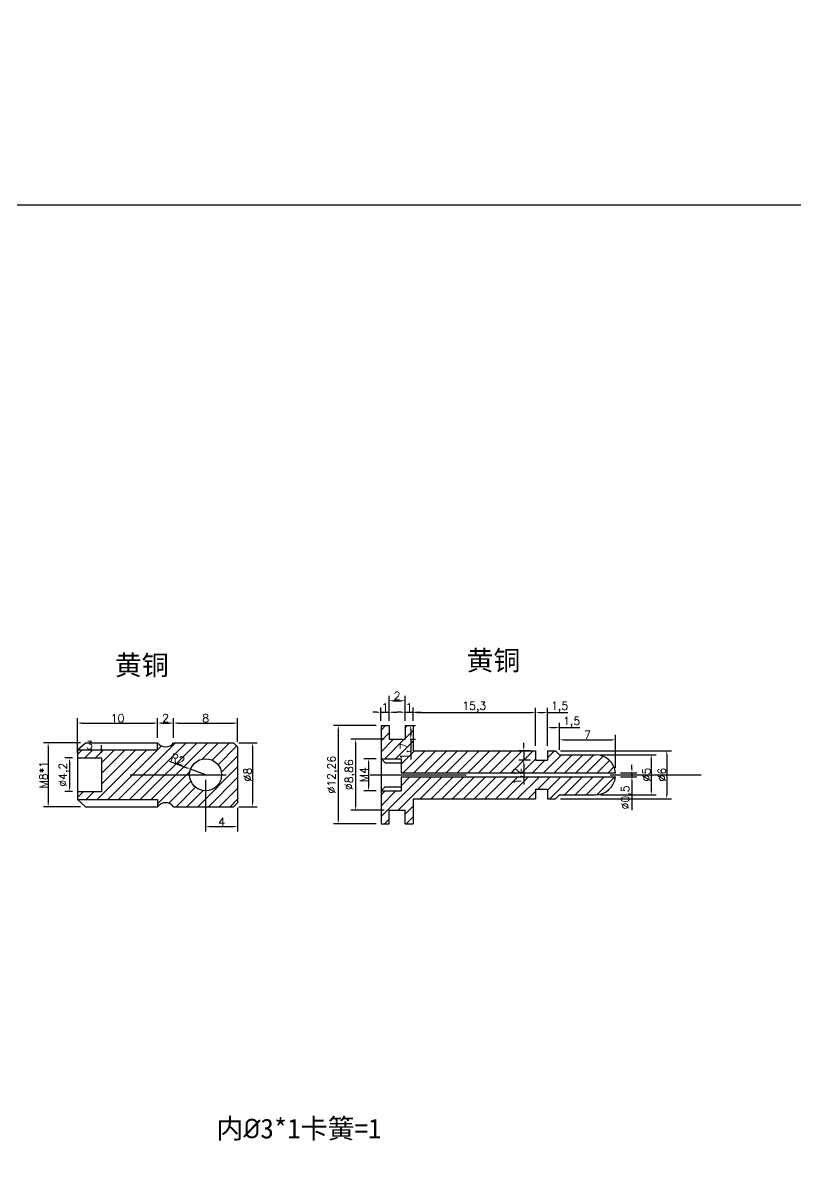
# Model space of a CAD drawing. Header units: millimetres. Extents: x 6817 to 10425, y -2870 to -164.
# Drawn here: x 9955.7 to 10052.2, y -1813.4 to -1671.2 of the extents above; entities that cross this region are included whole.
import ezdxf

# ---------------------------------------------------------------- set-up
doc = ezdxf.new("R2010")
doc.units = ezdxf.units.MM
doc.linetypes.add('ACAD_ISO03W100', pattern=[30, 12, -18])
doc.layers.add('图层2', color=108, linetype='Continuous')
doc.styles.get("Standard").update_dxf_attribs({"font": 'txt', "bigfont": 'gbcbig.shx'})
doc.dimstyles.new('ISO-25', dxfattribs={"dimtxt": 1, "dimasz": 0.5, "dimexe": 0.6, "dimexo": 0.625, "dimgap": 0.1, "dimtad": 1, "dimtxsty": 'Standard', "dimcen": 2.5, "dimadec": 0, "dimazin": 0, "dimtfac": 1, "dimtmove": 0, "dimatfit": 3, "dimfxl": 1, "dimarcsym": 0})

# ---------------------------------------------------------------- blocks, each defined once
blk = doc.blocks.new('*D453')
at = {"layer": 'Defpoints', "color": 0, "linetype": 'ByBlock', "transparency": 16777216}
for p in [(9962.51, -1763.04), (9961.5, -1767.24), (9962.51, -1767.24)]:
    blk.add_point(p, dxfattribs=at)
at = {"layer": '图层2', "color": 0, "linetype": 'ByBlock', "lineweight": -2, "transparency": 16777216}
for p, q in [((9961.89, -1763.04), (9960.9, -1763.04)), ((9961.5, -1763.54), (9961.5, -1766.74)), ((9961.89, -1767.24), (9960.9, -1767.24))]:
    blk.add_line(p, q, dxfattribs=at)
at = {"layer": '图层2', "color": 0, "linetype": 'ByBlock', "transparency": 16777216}
for points in [[(9961.42, -1763.54), (9961.58, -1763.54), (9961.5, -1763.04)], [(9961.42, -1766.74), (9961.58, -1766.74), (9961.5, -1767.24)]]:
    blk.add_solid(points, dxfattribs=at)
at = {"layer": '图层2', "color": 0, "linetype": 'ByBlock', "transparency": 16777216, "insert": (9960.82, -1765.14), "char_height": 1, "attachment_point": 5, "rotation": 90}
blk.add_mtext('%%C4,2', dxfattribs=at)
blk = doc.blocks.new('*D454')
at = {"layer": 'Defpoints', "color": 0, "linetype": 'ByBlock', "transparency": 16777216}
for p in [(9963.51, -1761.14), (9958.84, -1769.14), (9963.51, -1769.14)]:
    blk.add_point(p, dxfattribs=at)
at = {"layer": '图层2', "color": 0, "linetype": 'ByBlock', "lineweight": -2, "transparency": 16777216}
for p, q in [((9962.89, -1761.14), (9958.24, -1761.14)), ((9958.84, -1761.64), (9958.84, -1768.64)), ((9962.89, -1769.14), (9958.24, -1769.14))]:
    blk.add_line(p, q, dxfattribs=at)
at = {"layer": '图层2', "color": 0, "linetype": 'ByBlock', "transparency": 16777216}
for points in [[(9958.75, -1761.64), (9958.92, -1761.64), (9958.84, -1761.14)], [(9958.75, -1768.64), (9958.92, -1768.64), (9958.84, -1769.14)]]:
    blk.add_solid(points, dxfattribs=at)
at = {"layer": '图层2', "color": 0, "linetype": 'ByBlock', "transparency": 16777216, "insert": (9958.24, -1765.14), "char_height": 1, "attachment_point": 5, "rotation": 90}
blk.add_mtext('M8*1', dxfattribs=at)
blk = doc.blocks.new('*D455')
at = {"layer": 'Defpoints', "color": 0, "linetype": 'ByBlock', "transparency": 16777216}
for p in [(9972.51, -1758.69), (9962.51, -1762.04), (9972.51, -1761.14)]:
    blk.add_point(p, dxfattribs=at)
at = {"layer": '图层2', "color": 0, "linetype": 'ByBlock', "lineweight": -2, "transparency": 16777216}
for p, q in [((9962.51, -1761.42), (9962.51, -1758.09)), ((9963.01, -1758.69), (9972.01, -1758.69)), ((9972.51, -1760.52), (9972.51, -1758.09))]:
    blk.add_line(p, q, dxfattribs=at)
at = {"layer": '图层2', "color": 0, "linetype": 'ByBlock', "transparency": 16777216}
for points in [[(9963.01, -1758.6), (9963.01, -1758.77), (9962.51, -1758.69)], [(9972.01, -1758.6), (9972.01, -1758.77), (9972.51, -1758.69)]]:
    blk.add_solid(points, dxfattribs=at)
at = {"layer": '图层2', "color": 0, "linetype": 'ByBlock', "transparency": 16777216, "insert": (9967.51, -1758.09), "char_height": 1, "attachment_point": 5}
blk.add_mtext('10', dxfattribs=at)
blk = doc.blocks.new('*D456')
at = {"layer": 'Defpoints', "color": 0, "linetype": 'ByBlock', "transparency": 16777216}
for p in [(9974.51, -1758.69), (9972.51, -1761.14), (9974.51, -1761.14)]:
    blk.add_point(p, dxfattribs=at)
at = {"layer": '图层2', "color": 0, "linetype": 'ByBlock', "lineweight": -2, "transparency": 16777216}
for p, q in [((9972.51, -1760.52), (9972.51, -1758.09)), ((9973.01, -1758.69), (9974.01, -1758.69)), ((9974.51, -1760.52), (9974.51, -1758.09))]:
    blk.add_line(p, q, dxfattribs=at)
at = {"layer": '图层2', "color": 0, "linetype": 'ByBlock', "transparency": 16777216}
for points in [[(9973.01, -1758.6), (9973.01, -1758.77), (9972.51, -1758.69)], [(9974.01, -1758.6), (9974.01, -1758.77), (9974.51, -1758.69)]]:
    blk.add_solid(points, dxfattribs=at)
at = {"layer": '图层2', "color": 0, "linetype": 'ByBlock', "transparency": 16777216, "insert": (9973.51, -1758.09), "char_height": 1, "attachment_point": 5}
blk.add_mtext('2', dxfattribs=at)
blk = doc.blocks.new('*D457')
at = {"layer": 'Defpoints', "color": 0, "linetype": 'ByBlock', "transparency": 16777216}
for p in [(9982.51, -1758.69), (9974.51, -1761.14), (9982.51, -1761.64)]:
    blk.add_point(p, dxfattribs=at)
at = {"layer": '图层2', "color": 0, "linetype": 'ByBlock', "lineweight": -2, "transparency": 16777216}
for p, q in [((9974.51, -1760.52), (9974.51, -1758.09)), ((9975.01, -1758.69), (9982.01, -1758.69)), ((9982.51, -1761.02), (9982.51, -1758.09))]:
    blk.add_line(p, q, dxfattribs=at)
at = {"layer": '图层2', "color": 0, "linetype": 'ByBlock', "transparency": 16777216}
for points in [[(9975.01, -1758.6), (9975.01, -1758.77), (9974.51, -1758.69)], [(9982.01, -1758.6), (9982.01, -1758.77), (9982.51, -1758.69)]]:
    blk.add_solid(points, dxfattribs=at)
at = {"layer": '图层2', "color": 0, "linetype": 'ByBlock', "transparency": 16777216, "insert": (9978.51, -1758.09), "char_height": 1, "attachment_point": 5}
blk.add_mtext('8', dxfattribs=at)
blk = doc.blocks.new('*D458')
at = {"layer": 'Defpoints', "color": 0, "linetype": 'ByBlock', "transparency": 16777216}
for p in [(9982.01, -1761.14), (9982.01, -1769.14), (9984.36, -1769.14)]:
    blk.add_point(p, dxfattribs=at)
at = {"layer": '图层2', "color": 0, "linetype": 'ByBlock', "lineweight": -2, "transparency": 16777216}
for p, q in [((9982.64, -1761.14), (9984.96, -1761.14)), ((9984.36, -1761.64), (9984.36, -1768.64)), ((9982.64, -1769.14), (9984.96, -1769.14))]:
    blk.add_line(p, q, dxfattribs=at)
at = {"layer": '图层2', "color": 0, "linetype": 'ByBlock', "transparency": 16777216}
for points in [[(9984.28, -1761.64), (9984.44, -1761.64), (9984.36, -1761.14)], [(9984.28, -1768.64), (9984.44, -1768.64), (9984.36, -1769.14)]]:
    blk.add_solid(points, dxfattribs=at)
at = {"layer": '图层2', "color": 0, "linetype": 'ByBlock', "transparency": 16777216, "insert": (9983.76, -1765.14), "char_height": 1, "attachment_point": 5, "rotation": 90}
blk.add_mtext('%%C8', dxfattribs=at)
blk = doc.blocks.new('*D459')
at = {"layer": 'Defpoints', "color": 0, "linetype": 'ByBlock', "transparency": 16777216}
for p in [(9965.51, -1762.04), (9962.51, -1763.04), (9965.51, -1763.04)]:
    blk.add_point(p, dxfattribs=at)
at = {"layer": '图层2', "color": 0, "linetype": 'ByBlock', "lineweight": -2, "transparency": 16777216}
for p, q in [((9962.51, -1762.42), (9962.51, -1761.44)), ((9963.01, -1762.04), (9965.01, -1762.04)), ((9965.51, -1762.42), (9965.51, -1761.44))]:
    blk.add_line(p, q, dxfattribs=at)
at = {"layer": '图层2', "color": 0, "linetype": 'ByBlock', "transparency": 16777216}
for points in [[(9963.01, -1761.96), (9963.01, -1762.13), (9962.51, -1762.04)], [(9965.01, -1761.96), (9965.01, -1762.13), (9965.51, -1762.04)]]:
    blk.add_solid(points, dxfattribs=at)
at = {"layer": '图层2', "color": 0, "linetype": 'ByBlock', "transparency": 16777216, "insert": (9964.01, -1761.44), "char_height": 1, "attachment_point": 5}
blk.add_mtext('3', dxfattribs=at)
blk = doc.blocks.new('*D460')
at = {"layer": 'Defpoints', "color": 0, "linetype": 'ByBlock', "transparency": 16777216}
for p in [(9976.63, -1764.45), (9978.51, -1765.14)]:
    blk.add_point(p, dxfattribs=at)
at = {"layer": '图层2', "color": 0, "linetype": 'ByBlock', "lineweight": -2, "transparency": 16777216}
for p, q in [((9973.95, -1763.45), (9976.17, -1764.27)), ((9978.51, -1765.14), (9976.63, -1764.45))]:
    blk.add_line(p, q, dxfattribs=at)
at = {"layer": '图层2', "color": 0, "linetype": 'ByBlock', "transparency": 16777216}
blk.add_solid([(9976.19, -1764.2), (9976.14, -1764.35), (9976.63, -1764.45)], dxfattribs=at)
at = {"layer": '图层2', "color": 0, "linetype": 'ByBlock', "transparency": 16777216, "insert": (9975.03, -1763.21), "char_height": 1, "attachment_point": 5, "rotation": 339.6582}
blk.add_mtext('R2', dxfattribs=at)
blk = doc.blocks.new('*D461')
at = {"layer": 'Defpoints', "color": 0, "linetype": 'ByBlock', "transparency": 16777216}
for p in [(9978.51, -1765.14), (9982.51, -1768.64), (9982.51, -1771.62)]:
    blk.add_point(p, dxfattribs=at)
at = {"layer": '图层2', "color": 0, "linetype": 'ByBlock', "lineweight": -2, "transparency": 16777216}
for p, q in [((9978.51, -1765.77), (9978.51, -1772.22)), ((9982.51, -1769.27), (9982.51, -1772.22)), ((9979.01, -1771.62), (9982.01, -1771.62))]:
    blk.add_line(p, q, dxfattribs=at)
at = {"layer": '图层2', "color": 0, "linetype": 'ByBlock', "transparency": 16777216}
for points in [[(9979.01, -1771.54), (9979.01, -1771.7), (9978.51, -1771.62)], [(9982.01, -1771.54), (9982.01, -1771.7), (9982.51, -1771.62)]]:
    blk.add_solid(points, dxfattribs=at)
at = {"layer": '图层2', "color": 0, "linetype": 'ByBlock', "transparency": 16777216, "insert": (9980.51, -1771.02), "char_height": 1, "attachment_point": 5}
blk.add_mtext('4', dxfattribs=at)
blk = doc.blocks.new('*D462')
at = {"layer": 'Defpoints', "color": 0, "linetype": 'ByBlock', "transparency": 16777216}
for p in [(10000.42, -1763.14), (9998.87, -1767.14), (10000.42, -1767.14)]:
    blk.add_point(p, dxfattribs=at)
at = {"layer": '图层2', "color": 0, "linetype": 'ByBlock', "lineweight": -2, "transparency": 16777216}
for p, q in [((9999.8, -1763.14), (9998.27, -1763.14)), ((9998.87, -1763.64), (9998.87, -1766.64)), ((9999.8, -1767.14), (9998.27, -1767.14))]:
    blk.add_line(p, q, dxfattribs=at)
at = {"layer": '图层2', "color": 0, "linetype": 'ByBlock', "transparency": 16777216}
for points in [[(9998.78, -1763.64), (9998.95, -1763.64), (9998.87, -1763.14)], [(9998.78, -1766.64), (9998.95, -1766.64), (9998.87, -1767.14)]]:
    blk.add_solid(points, dxfattribs=at)
at = {"layer": '图层2', "color": 0, "linetype": 'ByBlock', "transparency": 16777216, "insert": (9998.27, -1765.14), "char_height": 1, "attachment_point": 5, "rotation": 90}
blk.add_mtext('M4', dxfattribs=at)
blk = doc.blocks.new('*D463')
at = {"layer": 'Defpoints', "color": 0, "linetype": 'ByBlock', "transparency": 16777216}
for p in [(10000.42, -1759.01), (9995.08, -1771.27), (10000.42, -1771.27)]:
    blk.add_point(p, dxfattribs=at)
at = {"layer": '图层2', "color": 0, "linetype": 'ByBlock', "lineweight": -2, "transparency": 16777216}
for p, q in [((9999.8, -1759.01), (9994.48, -1759.01)), ((9995.08, -1759.51), (9995.08, -1770.77)), ((9999.8, -1771.27), (9994.48, -1771.27))]:
    blk.add_line(p, q, dxfattribs=at)
at = {"layer": '图层2', "color": 0, "linetype": 'ByBlock', "transparency": 16777216}
for points in [[(9994.99, -1759.51), (9995.16, -1759.51), (9995.08, -1759.01)], [(9994.99, -1770.77), (9995.16, -1770.77), (9995.08, -1771.27)]]:
    blk.add_solid(points, dxfattribs=at)
at = {"layer": '图层2', "color": 0, "linetype": 'ByBlock', "transparency": 16777216, "insert": (9994.39, -1765.14), "char_height": 1, "attachment_point": 5, "rotation": 90}
blk.add_mtext('%%C12,26', dxfattribs=at)
blk = doc.blocks.new('*D464')
at = {"layer": 'Defpoints', "color": 0, "linetype": 'ByBlock', "transparency": 16777216}
for p in [(10001.42, -1760.71), (9997.25, -1769.57), (10001.42, -1769.57)]:
    blk.add_point(p, dxfattribs=at)
at = {"layer": '图层2', "color": 0, "linetype": 'ByBlock', "lineweight": -2, "transparency": 16777216}
for p, q in [((10000.8, -1760.71), (9996.65, -1760.71)), ((9997.25, -1761.21), (9997.25, -1769.07)), ((10000.8, -1769.57), (9996.65, -1769.57))]:
    blk.add_line(p, q, dxfattribs=at)
at = {"layer": '图层2', "color": 0, "linetype": 'ByBlock', "transparency": 16777216}
for points in [[(9997.17, -1761.21), (9997.33, -1761.21), (9997.25, -1760.71)], [(9997.17, -1769.07), (9997.33, -1769.07), (9997.25, -1769.57)]]:
    blk.add_solid(points, dxfattribs=at)
at = {"layer": '图层2', "color": 0, "linetype": 'ByBlock', "transparency": 16777216, "insert": (9996.57, -1765.14), "char_height": 1, "attachment_point": 5, "rotation": 90}
blk.add_mtext('%%C8,86', dxfattribs=at)
blk = doc.blocks.new('*D465')
at = {"layer": 'Defpoints', "color": 0, "linetype": 'ByBlock', "transparency": 16777216}
for p in [(10027.22, -1762.64), (10027.22, -1767.64), (10034.18, -1767.64)]:
    blk.add_point(p, dxfattribs=at)
at = {"layer": '图层2', "color": 0, "linetype": 'ByBlock', "lineweight": -2, "transparency": 16777216}
for p, q in [((10027.85, -1762.64), (10034.78, -1762.64)), ((10034.18, -1763.14), (10034.18, -1767.14)), ((10027.85, -1767.64), (10034.78, -1767.64))]:
    blk.add_line(p, q, dxfattribs=at)
at = {"layer": '图层2', "color": 0, "linetype": 'ByBlock', "transparency": 16777216}
for points in [[(10034.1, -1763.14), (10034.27, -1763.14), (10034.18, -1762.64)], [(10034.1, -1767.14), (10034.27, -1767.14), (10034.18, -1767.64)]]:
    blk.add_solid(points, dxfattribs=at)
at = {"layer": '图层2', "color": 0, "linetype": 'ByBlock', "transparency": 16777216, "insert": (10033.58, -1765.14), "char_height": 1, "attachment_point": 5, "rotation": 90}
blk.add_mtext('%%C5', dxfattribs=at)
blk = doc.blocks.new('*D466')
at = {"layer": 'Defpoints', "color": 0, "linetype": 'ByBlock', "transparency": 16777216}
for p in [(10022.22, -1762.14), (10022.22, -1768.14), (10036.12, -1768.14)]:
    blk.add_point(p, dxfattribs=at)
at = {"layer": '图层2', "color": 0, "linetype": 'ByBlock', "lineweight": -2, "transparency": 16777216}
for p, q in [((10022.85, -1762.14), (10036.72, -1762.14)), ((10036.12, -1762.64), (10036.12, -1767.64)), ((10022.85, -1768.14), (10036.72, -1768.14))]:
    blk.add_line(p, q, dxfattribs=at)
at = {"layer": '图层2', "color": 0, "linetype": 'ByBlock', "transparency": 16777216}
for points in [[(10036.04, -1762.64), (10036.2, -1762.64), (10036.12, -1762.14)], [(10036.04, -1767.64), (10036.2, -1767.64), (10036.12, -1768.14)]]:
    blk.add_solid(points, dxfattribs=at)
at = {"layer": '图层2', "color": 0, "linetype": 'ByBlock', "transparency": 16777216, "insert": (10035.52, -1765.14), "char_height": 1, "attachment_point": 5, "rotation": 90}
blk.add_mtext('%%C6', dxfattribs=at)
blk = doc.blocks.new('*D467')
at = {"layer": 'Defpoints', "color": 0, "linetype": 'ByBlock', "transparency": 16777216}
for p in [(10001.42, -1757.33), (10000.42, -1759.01), (10001.42, -1759.01)]:
    blk.add_point(p, dxfattribs=at)
at = {"layer": '图层2', "color": 0, "linetype": 'ByBlock', "lineweight": -2, "transparency": 16777216}
for p, q in [((9999.92, -1757.33), (9999.42, -1757.33)), ((10000.42, -1758.39), (10000.42, -1756.73)), ((10000.42, -1757.33), (10001.42, -1757.33)), ((10001.42, -1758.39), (10001.42, -1756.73)), ((10001.92, -1757.33), (10002.42, -1757.33))]:
    blk.add_line(p, q, dxfattribs=at)
at = {"layer": '图层2', "color": 0, "linetype": 'ByBlock', "transparency": 16777216}
for points in [[(9999.92, -1757.25), (9999.92, -1757.42), (10000.42, -1757.33)], [(10001.92, -1757.25), (10001.92, -1757.42), (10001.42, -1757.33)]]:
    blk.add_solid(points, dxfattribs=at)
at = {"layer": '图层2', "color": 0, "linetype": 'ByBlock', "transparency": 16777216, "insert": (10000.92, -1756.73), "char_height": 1, "attachment_point": 5}
blk.add_mtext('1', dxfattribs=at)
blk = doc.blocks.new('*D468')
at = {"layer": 'Defpoints', "color": 0, "linetype": 'ByBlock', "transparency": 16777216}
for p in [(10003.42, -1755.9), (10001.42, -1759.01), (10003.42, -1759.01)]:
    blk.add_point(p, dxfattribs=at)
at = {"layer": '图层2', "color": 0, "linetype": 'ByBlock', "lineweight": -2, "transparency": 16777216}
for p, q in [((10001.42, -1758.39), (10001.42, -1755.3)), ((10001.92, -1755.9), (10002.92, -1755.9)), ((10003.42, -1758.39), (10003.42, -1755.3))]:
    blk.add_line(p, q, dxfattribs=at)
at = {"layer": '图层2', "color": 0, "linetype": 'ByBlock', "transparency": 16777216}
for points in [[(10001.92, -1755.82), (10001.92, -1755.98), (10001.42, -1755.9)], [(10002.92, -1755.82), (10002.92, -1755.98), (10003.42, -1755.9)]]:
    blk.add_solid(points, dxfattribs=at)
at = {"layer": '图层2', "color": 0, "linetype": 'ByBlock', "transparency": 16777216, "insert": (10002.42, -1755.3), "char_height": 1, "attachment_point": 5}
blk.add_mtext('2', dxfattribs=at)
blk = doc.blocks.new('*D469')
at = {"layer": 'Defpoints', "color": 0, "linetype": 'ByBlock', "transparency": 16777216}
for p in [(10004.42, -1757.33), (10003.42, -1759.01), (10004.42, -1759.01)]:
    blk.add_point(p, dxfattribs=at)
at = {"layer": '图层2', "color": 0, "linetype": 'ByBlock', "lineweight": -2, "transparency": 16777216}
for p, q in [((10002.92, -1757.33), (10002.42, -1757.33)), ((10003.42, -1758.39), (10003.42, -1756.73)), ((10003.42, -1757.33), (10004.42, -1757.33)), ((10004.42, -1758.39), (10004.42, -1756.73)), ((10004.92, -1757.33), (10005.42, -1757.33))]:
    blk.add_line(p, q, dxfattribs=at)
at = {"layer": '图层2', "color": 0, "linetype": 'ByBlock', "transparency": 16777216}
for points in [[(10002.92, -1757.25), (10002.92, -1757.42), (10003.42, -1757.33)], [(10004.92, -1757.25), (10004.92, -1757.42), (10004.42, -1757.33)]]:
    blk.add_solid(points, dxfattribs=at)
at = {"layer": '图层2', "color": 0, "linetype": 'ByBlock', "transparency": 16777216, "insert": (10003.92, -1756.73), "char_height": 1, "attachment_point": 5}
blk.add_mtext('1', dxfattribs=at)
blk = doc.blocks.new('*D470')
at = {"layer": 'Defpoints', "color": 0, "linetype": 'ByBlock', "transparency": 16777216}
for p in [(10003.42, -1759.01), (10003.42, -1760.71), (10004.14, -1760.71)]:
    blk.add_point(p, dxfattribs=at)
at = {"layer": '图层2', "color": 0, "linetype": 'ByBlock', "lineweight": -2, "transparency": 16777216}
for p, q in [((10004.05, -1759.01), (10004.74, -1759.01)), ((10004.05, -1760.71), (10004.74, -1760.71)), ((10004.14, -1759.51), (10004.14, -1760.21)), ((10004.14, -1760.71), (10004.14, -1763.25))]:
    blk.add_line(p, q, dxfattribs=at)
at = {"layer": '图层2', "color": 0, "linetype": 'ByBlock', "transparency": 16777216}
for points in [[(10004.05, -1759.51), (10004.22, -1759.51), (10004.14, -1759.01)], [(10004.05, -1760.21), (10004.22, -1760.21), (10004.14, -1760.71)]]:
    blk.add_solid(points, dxfattribs=at)
at = {"layer": '图层2', "color": 0, "linetype": 'ByBlock', "transparency": 16777216, "insert": (10003.45, -1762.23), "char_height": 1, "attachment_point": 5, "rotation": 90}
blk.add_mtext('1,7', dxfattribs=at)
blk = doc.blocks.new('*D471')
at = {"layer": 'Defpoints', "color": 0, "linetype": 'ByBlock', "transparency": 16777216}
for p in [(10019.72, -1757.37), (10004.42, -1759.01), (10019.72, -1762.14)]:
    blk.add_point(p, dxfattribs=at)
at = {"layer": '图层2', "color": 0, "linetype": 'ByBlock', "lineweight": -2, "transparency": 16777216}
for p, q in [((10004.42, -1758.39), (10004.42, -1756.77)), ((10004.92, -1757.37), (10019.22, -1757.37)), ((10019.72, -1761.52), (10019.72, -1756.77))]:
    blk.add_line(p, q, dxfattribs=at)
at = {"layer": '图层2', "color": 0, "linetype": 'ByBlock', "transparency": 16777216}
for points in [[(10004.92, -1757.28), (10004.92, -1757.45), (10004.42, -1757.37)], [(10019.22, -1757.28), (10019.22, -1757.45), (10019.72, -1757.37)]]:
    blk.add_solid(points, dxfattribs=at)
at = {"layer": '图层2', "color": 0, "linetype": 'ByBlock', "transparency": 16777216, "insert": (10012.07, -1756.68), "char_height": 1, "attachment_point": 5}
blk.add_mtext('15,3', dxfattribs=at)
blk = doc.blocks.new('*D472')
at = {"layer": 'Defpoints', "color": 0, "linetype": 'ByBlock', "transparency": 16777216}
for p in [(10021.22, -1757.37), (10019.72, -1762.14), (10021.22, -1762.14)]:
    blk.add_point(p, dxfattribs=at)
at = {"layer": '图层2', "color": 0, "linetype": 'ByBlock', "lineweight": -2, "transparency": 16777216}
for p, q in [((10019.72, -1761.52), (10019.72, -1756.77)), ((10020.22, -1757.37), (10020.72, -1757.37)), ((10021.22, -1761.52), (10021.22, -1756.77)), ((10021.22, -1757.37), (10023.76, -1757.37))]:
    blk.add_line(p, q, dxfattribs=at)
at = {"layer": '图层2', "color": 0, "linetype": 'ByBlock', "transparency": 16777216}
for points in [[(10020.22, -1757.28), (10020.22, -1757.45), (10019.72, -1757.37)], [(10020.72, -1757.28), (10020.72, -1757.45), (10021.22, -1757.37)]]:
    blk.add_solid(points, dxfattribs=at)
at = {"layer": '图层2', "color": 0, "linetype": 'ByBlock', "transparency": 16777216, "insert": (10022.74, -1756.68), "char_height": 1, "attachment_point": 5}
blk.add_mtext('1,5', dxfattribs=at)
blk = doc.blocks.new('*D473')
at = {"layer": 'Defpoints', "color": 0, "linetype": 'ByBlock', "transparency": 16777216}
for p in [(10022.72, -1759.26), (10021.22, -1762.14), (10022.72, -1762.64)]:
    blk.add_point(p, dxfattribs=at)
at = {"layer": '图层2', "color": 0, "linetype": 'ByBlock', "lineweight": -2, "transparency": 16777216}
for p, q in [((10021.22, -1761.52), (10021.22, -1758.66)), ((10021.72, -1759.26), (10022.22, -1759.26)), ((10022.72, -1762.02), (10022.72, -1758.66)), ((10022.72, -1759.26), (10025.26, -1759.26))]:
    blk.add_line(p, q, dxfattribs=at)
at = {"layer": '图层2', "color": 0, "linetype": 'ByBlock', "transparency": 16777216}
for points in [[(10021.72, -1759.18), (10021.72, -1759.34), (10021.22, -1759.26)], [(10022.22, -1759.18), (10022.22, -1759.34), (10022.72, -1759.26)]]:
    blk.add_solid(points, dxfattribs=at)
at = {"layer": '图层2', "color": 0, "linetype": 'ByBlock', "transparency": 16777216, "insert": (10024.24, -1758.58), "char_height": 1, "attachment_point": 5}
blk.add_mtext('1,5', dxfattribs=at)
blk = doc.blocks.new('*D286')
at = {"layer": 'Defpoints', "color": 0, "linetype": 'ByBlock', "transparency": 16777216}
for p in [(10029.72, -1760.78), (10022.72, -1762.64), (10029.72, -1764.89)]:
    blk.add_point(p, dxfattribs=at)
at = {"layer": '图层2', "color": 0, "linetype": 'ByBlock', "lineweight": -2, "transparency": 16777216}
for p, q in [((10022.72, -1762.02), (10022.72, -1760.18)), ((10023.22, -1760.78), (10029.22, -1760.78)), ((10029.72, -1764.27), (10029.72, -1760.18))]:
    blk.add_line(p, q, dxfattribs=at)
at = {"layer": '图层2', "color": 0, "linetype": 'ByBlock', "transparency": 16777216}
for points in [[(10023.22, -1760.7), (10023.22, -1760.87), (10022.72, -1760.78)], [(10029.22, -1760.7), (10029.22, -1760.87), (10029.72, -1760.78)]]:
    blk.add_solid(points, dxfattribs=at)
at = {"layer": '图层2', "color": 0, "linetype": 'ByBlock', "transparency": 16777216, "insert": (10026.22, -1760.18), "char_height": 1, "attachment_point": 5}
blk.add_mtext('7', dxfattribs=at)
blk = doc.blocks.new('*D287')
at = {"layer": 'Defpoints', "color": 0, "linetype": 'ByBlock', "transparency": 16777216}
for p in [(10029.72, -1764.89), (10029.72, -1765.39), (10031.77, -1765.39)]:
    blk.add_point(p, dxfattribs=at)
at = {"layer": '图层2', "color": 0, "linetype": 'ByBlock', "lineweight": -2, "transparency": 16777216}
for p, q in [((10030.34, -1764.89), (10032.37, -1764.89)), ((10031.77, -1764.39), (10031.77, -1763.89)), ((10031.77, -1764.89), (10031.77, -1765.39)), ((10030.34, -1765.39), (10032.37, -1765.39)), ((10031.77, -1765.89), (10031.77, -1769.59))]:
    blk.add_line(p, q, dxfattribs=at)
at = {"layer": '图层2', "color": 0, "linetype": 'ByBlock', "transparency": 16777216}
for points in [[(10031.69, -1764.39), (10031.85, -1764.39), (10031.77, -1764.89)], [(10031.69, -1765.89), (10031.85, -1765.89), (10031.77, -1765.39)]]:
    blk.add_solid(points, dxfattribs=at)
at = {"layer": '图层2', "color": 0, "linetype": 'ByBlock', "transparency": 16777216, "insert": (10031.09, -1767.99), "char_height": 1, "attachment_point": 5, "rotation": 90}
blk.add_mtext('%%C0,5', dxfattribs=at)
blk = doc.blocks.new('*D474')
at = {"layer": 'Defpoints', "color": 0, "linetype": 'ByBlock', "transparency": 16777216}
for p in [(10019.72, -1762.14), (10018.26, -1763.34), (10019.72, -1763.34)]:
    blk.add_point(p, dxfattribs=at)
at = {"layer": '图层2', "color": 0, "linetype": 'ByBlock', "lineweight": -2, "transparency": 16777216}
for p, q in [((10019.1, -1762.14), (10017.66, -1762.14)), ((10018.26, -1761.64), (10018.26, -1761.14)), ((10018.26, -1762.14), (10018.26, -1763.34)), ((10019.1, -1763.34), (10017.66, -1763.34)), ((10018.26, -1763.84), (10018.26, -1766.38))]:
    blk.add_line(p, q, dxfattribs=at)
at = {"layer": '图层2', "color": 0, "linetype": 'ByBlock', "transparency": 16777216}
for points in [[(10018.18, -1761.64), (10018.34, -1761.64), (10018.26, -1762.14)], [(10018.18, -1763.84), (10018.34, -1763.84), (10018.26, -1763.34)]]:
    blk.add_solid(points, dxfattribs=at)
at = {"layer": '图层2', "color": 0, "linetype": 'ByBlock', "transparency": 16777216, "insert": (10017.58, -1765.36), "char_height": 1, "attachment_point": 5, "rotation": 90}
blk.add_mtext('1,2', dxfattribs=at)
blk = doc.blocks.new('*D2126')
at = {"layer": 'Defpoints', "color": 0, "linetype": 'ByBlock'}
for p in [(10223.66, -339.2), (10223.66, -344.88), (10247.6, -344.88)]:
    blk.add_point(p, dxfattribs=at)
at = {"layer": 'Defpoints', "color": 0, "linetype": 'ByBlock', "transparency": 16777216}
for p in [(8490.81, -2490.52), (8490.81, -2500.59), (8495.81, -2500.59)]:
    blk.add_point(p, dxfattribs=at)
at = {"layer": '图层2', "color": 0, "linetype": 'ByBlock', "lineweight": -2}
for p, q in [((10224.28, -339.2), (10248.2, -339.2)), ((10247.6, -339.7), (10247.6, -344.38)), ((10224.28, -344.88), (10248.2, -344.88))]:
    blk.add_line(p, q, dxfattribs=at)
at = {"layer": '图层2', "color": 0, "linetype": 'ByBlock', "lineweight": -2, "transparency": 16777216}
for p, q in [((8490.81, -2499.97), (8490.81, -2489.92)), ((8495.81, -2499.97), (8495.81, -2489.92)), ((8495.31, -2490.52), (8491.31, -2490.52))]:
    blk.add_line(p, q, dxfattribs=at)
at = {"layer": '图层2', "color": 0, "linetype": 'ByBlock'}
for points in [[(10247.52, -339.7), (10247.69, -339.7), (10247.6, -339.2)], [(10247.52, -344.38), (10247.69, -344.38), (10247.6, -344.88)]]:
    blk.add_solid(points, dxfattribs=at)
at = {"layer": '图层2', "color": 0, "linetype": 'ByBlock', "transparency": 16777216}
for points in [[(8491.31, -2490.44), (8491.31, -2490.6), (8490.81, -2490.52)], [(8495.31, -2490.44), (8495.31, -2490.6), (8495.81, -2490.52)]]:
    blk.add_solid(points, dxfattribs=at)
at = {"layer": '图层2', "color": 0, "linetype": 'ByBlock', "insert": (10246.92, -342.04), "char_height": 1, "attachment_point": 5, "rotation": 90}
blk.add_mtext('5,67', dxfattribs=at)
at = {"layer": '图层2', "color": 0, "linetype": 'ByBlock', "transparency": 16777216, "insert": (8493.31, -2489.17), "char_height": 2.5, "attachment_point": 5}
blk.add_mtext('5', dxfattribs=at)
blk = doc.blocks.new('*D2131')
at = {"layer": 'Defpoints', "color": 0, "linetype": 'ByBlock'}
for p in [(10232.06, -998.37), (10223.18, -1004.37), (10232.05, -1004.37), (8546.57, -2519.73), (8541.76, -2524.11), (8546.57, -2524.11)]:
    blk.add_point(p, dxfattribs=at)
at = {"layer": '图层2', "color": 0, "linetype": 'ByBlock', "lineweight": -2}
for p, q in [((10231.43, -998.37), (10222.58, -998.37)), ((10223.18, -998.87), (10223.18, -1003.87)), ((10231.42, -1004.37), (10222.58, -1004.37)), ((8545.95, -2519.73), (8541.16, -2519.73)), ((8541.76, -2520.23), (8541.76, -2523.61)), ((8545.95, -2524.11), (8541.16, -2524.11))]:
    blk.add_line(p, q, dxfattribs=at)
at = {"layer": '图层2', "color": 0, "linetype": 'ByBlock'}
for points in [[(10223.1, -998.87), (10223.27, -998.87), (10223.18, -998.37)], [(10223.1, -1003.87), (10223.27, -1003.87), (10223.18, -1004.37)], [(8541.68, -2520.23), (8541.85, -2520.23), (8541.76, -2519.73)], [(8541.68, -2523.61), (8541.85, -2523.61), (8541.76, -2524.11)]]:
    blk.add_solid(points, dxfattribs=at)
at = {"layer": '图层2', "color": 0, "linetype": 'ByBlock', "char_height": 1, "attachment_point": 5, "rotation": 90}
for s, insert in [('6', (10222.58, -1001.37)), ('4,38', (8541.08, -2521.92))]:
    blk.add_mtext(s, dxfattribs=dict(at, insert=insert))
blk = doc.blocks.new('*D2135')
at = {"layer": 'Defpoints', "color": 0, "linetype": 'ByBlock'}
for p in [(10217.81, -308.87), (10215.31, -322.35), (10217.81, -322.35), (8520.7, -2501.9), (8521.32, -2502.94), (8521.92, -2501.88), (8534.07, -2513.08), (8534.07, -2513.08)]:
    blk.add_point(p, dxfattribs=at)
at = {"layer": '图层2', "color": 0, "linetype": 'ByBlock', "lineweight": -2}
for p, q in [((10215.31, -321.73), (10215.31, -308.27)), ((10217.81, -321.73), (10217.81, -308.27)), ((10215.81, -308.87), (10217.31, -308.87)), ((8521.6, -2500.9), (8522.67, -2499.8)), ((8521.46, -2501.45), (8520.82, -2500.86)), ((8520.84, -2502.55), (8519.96, -2501.85))]:
    blk.add_line(p, q, dxfattribs=at)
for start, end in [(138.9369, 139.8318), (135.6492, 137.293)]:
    blk.add_arc((8534.07, -2513.08), 17.43, start, end, dxfattribs=at)
at = {"layer": '图层2', "color": 0, "linetype": 'ByBlock'}
for points in [[(10215.81, -308.79), (10215.81, -308.96), (10215.31, -308.87)], [(10217.31, -308.79), (10217.31, -308.96), (10217.81, -308.87)], [(8520.81, -2501.89), (8520.68, -2501.79), (8520.43, -2502.23)], [(8520.86, -2501.58), (8520.99, -2501.69), (8521.26, -2501.26)]]:
    blk.add_solid(points, dxfattribs=at)
at = {"layer": '图层2', "color": 0, "linetype": 'ByBlock', "insert": (10216.56, -308.19), "char_height": 1, "attachment_point": 5}
blk.add_mtext('2,5', dxfattribs=at)
at = {"layer": '图层2', "color": 0, "linetype": 'ByBlock', "insert": (8521.71, -2499.93), "char_height": 1, "attachment_point": 5, "rotation": 45.6492}
blk.add_mtext('4°', dxfattribs=at)
blk = doc.blocks.new('*D2136')
at = {"layer": 'Defpoints', "color": 0, "linetype": 'ByBlock'}
for p in [(10215.31, -305.16), (10187.99, -322.35), (10215.31, -322.35), (8518.44, -2501.94), (8521.32, -2502.94), (8518.95, -2504.56), (8534.07, -2513.08), (8534.07, -2513.08)]:
    blk.add_point(p, dxfattribs=at)
at = {"layer": '图层2', "color": 0, "linetype": 'ByBlock', "lineweight": -2}
for p, q in [((10187.99, -321.73), (10187.99, -304.56)), ((10188.49, -305.16), (10214.81, -305.16)), ((10215.31, -321.73), (10215.31, -304.56)), ((8520.84, -2502.55), (8518.59, -2500.76)), ((8518.41, -2504.25), (8516.83, -2503.36))]:
    blk.add_line(p, q, dxfattribs=at)
blk.add_arc((8534.07, -2513.08), 19.19, 142.9688, 149.0795, dxfattribs=at)
at = {"layer": '图层2', "color": 0, "linetype": 'ByBlock'}
for points in [[(10188.49, -305.08), (10188.49, -305.24), (10187.99, -305.16)], [(10214.81, -305.08), (10214.81, -305.24), (10215.31, -305.16)], [(8518.68, -2501.48), (8518.81, -2501.58), (8519.06, -2501.13)], [(8517.68, -2503.27), (8517.53, -2503.18), (8517.35, -2503.66)]]:
    blk.add_solid(points, dxfattribs=at)
at = {"layer": '图层2', "color": 0, "linetype": 'ByBlock', "insert": (10201.65, -304.48), "char_height": 1, "attachment_point": 5}
blk.add_mtext('27,32', dxfattribs=at)
at = {"layer": '图层2', "color": 0, "linetype": 'ByBlock', "insert": (8517.66, -2502.03), "char_height": 1, "attachment_point": 5, "rotation": 56.0242}
blk.add_mtext('9°', dxfattribs=at)
blk = doc.blocks.new('*D2138')
at = {"layer": 'Defpoints', "color": 0, "linetype": 'ByBlock'}
for p in [(10222.99, -1057.99), (10220.99, -1061.58), (10222.99, -1061.58), (8548.61, -2494.31), (8561.47, -2494.31), (8561.47, -2496.24)]:
    blk.add_point(p, dxfattribs=at)
at = {"layer": '图层2', "color": 0, "linetype": 'ByBlock', "lineweight": -2}
for p, q in [((10220.99, -1060.96), (10220.99, -1057.39)), ((10221.49, -1057.99), (10222.49, -1057.99)), ((10222.99, -1060.96), (10222.99, -1057.39)), ((8548.61, -2494.94), (8548.61, -2496.84)), ((8561.47, -2494.94), (8561.47, -2496.84)), ((8549.11, -2496.24), (8560.97, -2496.24))]:
    blk.add_line(p, q, dxfattribs=at)
at = {"layer": '图层2', "color": 0, "linetype": 'ByBlock'}
for points in [[(10221.49, -1057.9), (10221.49, -1058.07), (10220.99, -1057.99)], [(10222.49, -1057.9), (10222.49, -1058.07), (10222.99, -1057.99)], [(8549.11, -2496.15), (8549.11, -2496.32), (8548.61, -2496.24)], [(8560.97, -2496.15), (8560.97, -2496.32), (8561.47, -2496.24)]]:
    blk.add_solid(points, dxfattribs=at)
at = {"layer": '图层2', "color": 0, "linetype": 'ByBlock', "char_height": 1, "attachment_point": 5}
for s, insert in [('2', (10221.99, -1057.39)), ('12,86', (8555.04, -2495.55))]:
    blk.add_mtext(s, dxfattribs=dict(at, insert=insert))

msp = doc.modelspace()

# ---------------------------------------------------------------- hatches: boundary and pattern name
at = {"layer": '图层2', "linetype": 'ByBlock'}
h = msp.add_hatch(dxfattribs=at)
h.set_pattern_fill('ANSI31', color=4, scale=0.3)
h.set_pattern_definition([(45, (7550.7779, 821.9623), (-0.6735192, 0.6735192), [])])
h.paths.add_polyline_path([(10004.422, -1759.014), (10003.422, -1759.014), (10003.422, -1760.714), (10001.422, -1760.714), (10001.422, -1759.014), (10000.422, -1759.014), (10000.422, -1763.144), (10002.922, -1763.144), (10002.922, -1764.894), (10029.71, -1764.894, 0.3851704), (10027.222, -1762.644), (10022.722, -1762.644), (10022.222, -1762.144), (10021.222, -1762.144), (10021.222, -1763.344), (10019.722, -1763.344), (10019.722, -1762.144), (10004.422, -1762.144)])
h.paths.add_polyline_path([(10019.722, -1766.944), (10021.222, -1766.944), (10021.222, -1768.144), (10022.222, -1768.144), (10022.722, -1767.644), (10027.222, -1767.644, 0.3851704), (10029.71, -1765.394), (10002.922, -1765.394), (10002.922, -1767.144), (10000.422, -1767.144), (10000.422, -1771.274), (10001.422, -1771.274), (10001.422, -1769.574), (10003.422, -1769.574), (10003.422, -1771.274), (10004.422, -1771.274), (10004.422, -1768.144), (10019.722, -1768.144)])
h = msp.add_hatch(dxfattribs=at)
h.set_pattern_fill('ANSI31', color=4, scale=0.3)
h.set_pattern_definition([(45, (7569.7657, 821.9623), (-0.6735192, 0.6735192), [])])
h.paths.add_polyline_path([(9972.51, -1765.144), (9965.51, -1765.144), (9965.51, -1767.244), (9962.51, -1767.244), (9962.51, -1768.244), (9972.51, -1768.244)])
h.paths.add_polyline_path([(9972.51, -1762.044), (9962.51, -1762.044), (9962.51, -1763.044), (9965.51, -1763.044), (9965.51, -1765.144), (9972.51, -1765.144)])
h.paths.add_polyline_path([(9974.51, -1761.144, -0.5034351), (9972.51, -1761.144), (9972.51, -1765.144), (9974.51, -1765.144)])
h.paths.add_polyline_path([(9974.51, -1765.144), (9972.51, -1765.144), (9972.51, -1768.244), (9972.51, -1769.144, -0.5034351), (9974.51, -1769.144)])
h.paths.add_polyline_path([(9982.51, -1765.144), (9980.51, -1765.144, -1), (9976.51, -1765.144), (9974.51, -1765.144), (9974.51, -1769.144), (9982.01, -1769.144), (9982.51, -1768.644)])
h.paths.add_polyline_path([(9980.51, -1765.144), (9982.51, -1765.144), (9982.51, -1761.644), (9982.01, -1761.144), (9974.51, -1761.144), (9974.51, -1765.144), (9976.51, -1765.144, -1)])

# ---------------------------------------------------------------- linework, layer by layer
at = {"color": 1, "linetype": 'ACAD_ISO03W100'}
msp.add_line((9579.066, -1765.144), (10040.413, -1765.144), dxfattribs=at)
at = {"layer": '图层2', "color": 2, "linetype": 'ByBlock'}
msp.add_line((10175.615, -1694.006), (9494.427, -1694.006), dxfattribs=at)
at = {"layer": '图层2', "color": 6, "linetype": 'ByBlock'}
for p, q in [((10000.422, -1759.014), (10001.422, -1759.014)), ((10000.422, -1759.014), (10000.422, -1763.144)), ((10001.422, -1759.014), (10001.422, -1760.714)), ((10003.422, -1759.014), (10004.422, -1759.014)), ((10003.422, -1759.014), (10003.422, -1760.714)), ((10004.422, -1759.014), (10004.422, -1762.144)), ((10001.422, -1760.714), (10003.422, -1760.714)), ((9962.51, -1762.044), (9962.51, -1762.044)), ((9962.51, -1762.044), (9962.51, -1763.044)), ((9962.51, -1762.044), (9972.51, -1762.044)), ((9972.51, -1762.044), (9972.51, -1761.144)), ((9974.51, -1761.144), (9982.01, -1761.144)), ((9982.01, -1761.144), (9982.51, -1761.644)), ((9982.51, -1761.644), (9982.51, -1768.644)), ((10004.422, -1762.144), (10019.722, -1762.144)), ((10019.722, -1762.144), (10019.722, -1763.344)), ((10021.222, -1762.144), (10022.222, -1762.144)), ((10021.222, -1762.144), (10021.222, -1763.344)), ((10022.222, -1762.144), (10022.722, -1762.644)), ((10022.222, -1762.144), (10022.222, -1762.144)), ((9962.51, -1763.044), (9965.51, -1763.044)), ((9962.51, -1763.044), (9962.51, -1767.244)), ((9965.51, -1763.044), (9965.51, -1767.244)), ((10000.422, -1763.144), (10002.922, -1763.144)), ((10000.422, -1763.144), (10000.422, -1767.144)), ((10002.922, -1763.144), (10002.922, -1764.894)), ((10019.722, -1763.344), (10021.222, -1763.344)), ((10022.722, -1762.644), (10027.222, -1762.644)), ((10002.922, -1765.394), (10002.922, -1767.144)), ((9962.51, -1767.244), (9965.51, -1767.244)), ((9962.51, -1767.244), (9962.51, -1768.244)), ((10000.422, -1767.144), (10002.922, -1767.144)), ((10000.422, -1767.144), (10000.422, -1771.274)), ((10019.722, -1766.944), (10021.222, -1766.944)), ((10019.722, -1766.944), (10019.722, -1768.144)), ((10021.222, -1766.944), (10021.222, -1768.144)), ((10022.222, -1768.144), (10022.722, -1767.644)), ((10022.722, -1767.644), (10027.222, -1767.644)), ((9962.51, -1768.244), (9962.51, -1768.244)), ((9962.51, -1768.244), (9972.51, -1768.244)), ((9972.51, -1768.244), (9972.51, -1769.144)), ((9974.51, -1769.144), (9982.01, -1769.144)), ((9982.01, -1769.144), (9982.51, -1768.644)), ((10004.422, -1768.144), (10019.722, -1768.144)), ((10004.422, -1768.144), (10004.422, -1771.274)), ((10021.222, -1768.144), (10022.222, -1768.144)), ((10022.222, -1768.144), (10022.222, -1768.144)), ((10001.422, -1769.574), (10003.422, -1769.574)), ((10001.422, -1771.274), (10001.422, -1769.574)), ((10003.422, -1771.274), (10003.422, -1769.574)), ((10000.422, -1771.274), (10001.422, -1771.274)), ((10003.422, -1771.274), (10004.422, -1771.274))]:
    msp.add_line(p, q, dxfattribs=at)
at = {"layer": '图层2', "color": 4, "linetype": 'ByBlock'}
for p, q in [((9962.51, -1762.044), (9963.51, -1761.144)), ((9963.51, -1761.144), (9972.51, -1761.144)), ((10000.422, -1763.144), (10000.922, -1763.644)), ((10000.922, -1763.644), (10002.922, -1763.644)), ((10000.422, -1767.144), (10000.922, -1766.644)), ((10000.922, -1766.644), (10002.922, -1766.644)), ((9962.51, -1768.244), (9963.51, -1769.144)), ((9963.51, -1769.144), (9972.51, -1769.144))]:
    msp.add_line(p, q, dxfattribs=at)
at = {"layer": '图层2', "color": 3, "linetype": 'ByBlock'}
for p, q in [((10002.922, -1764.894), (10029.71, -1764.894)), ((10002.922, -1765.394), (10029.71, -1765.394))]:
    msp.add_line(p, q, dxfattribs=at)
at = {"layer": '图层2', "color": 6, "linetype": 'ByBlock'}
msp.add_circle((9978.51, -1765.144), 2, dxfattribs=at)
for centre, radius, start, end in [((9973.51, -1760.403), 1.245, 216.55542, 323.44458), ((10027.222, -1765.144), 2.5, 5.73917, 90), ((10027.222, -1765.144), 2.5, 270, 354.26083), ((9973.51, -1769.885), 1.245, 36.55542, 143.44458)]:
    msp.add_arc(centre, radius, start, end, dxfattribs=at)

# ---------------------------------------------------------------- texts
at = {"color": 2, "char_height": 2.46562, "width": 38.16509, "attachment_point": 1}
for s, insert in [('{\\fSimSun|b0|i0|c134|p2;黄铜}', (10011.097, -1749.626)), ('{\\fSimSun|b0|i0|c134|p2;黄铜}', (9967.167, -1750.224)), ('{\\fSimSun|b0|i0|c134|p2;内\\fISOCPEUR|b0|i0|c0|p34;%%C\\fSimSun|b0|i0|c134|p2;3*1卡簧=1}', (9979.86, -1808.113))]:
    msp.add_mtext(s, dxfattribs=dict(at, insert=insert))

# ---------------------------------------------------------------- dimensions: what is measured, and where the dimension line sits
at = {"layer": '图层2', "color": 2, "linetype": 'ByBlock'}
for base, p1, p2, picture, middle in [((10215.309, -305.16), (10187.985, -322.353), (10215.309, -322.353), '*D2136', (10201.647, -304.476)), ((10217.809, -308.872), (10215.309, -322.353), (10217.809, -322.353), '*D2135', (10216.559, -308.188)), ((10222.988, -1057.987), (10220.988, -1061.58), (10222.988, -1061.58), '*D2138', (10221.988, -1057.387))]:
    dim = msp.add_linear_dim(base=base, p1=p1, p2=p2, dimstyle='ISO-25', dxfattribs=at)
    dim.commit()
    dim.dimension.update_dxf_attribs({"geometry": picture, "text_midpoint": middle})
for base, p1, p2, picture, middle in [((10247.6033, -344.8767), (10223.6566, -339.202), (10223.6566, -344.8767), '*D2126', (10246.9199, -342.0394)), ((10223.184, -1004.368), (10232.058, -998.369), (10232.048, -1004.368), '*D2131', (10222.584, -1001.368))]:
    dim = msp.add_linear_dim(base=base, p1=p1, p2=p2, angle=90, dimstyle='ISO-25', dxfattribs=at)
    dim.commit()
    dim.dimension.update_dxf_attribs({"geometry": picture, "text_midpoint": middle})
at = {"layer": '图层2', "color": 3, "linetype": 'ByBlock'}
for base, p1, p2, picture, middle in [((10003.422, -1755.898), (10001.422, -1759.014), (10003.422, -1759.014), '*D468', (10002.422, -1755.298)), ((10001.422, -1757.333), (10000.422, -1759.014), (10001.422, -1759.014), '*D467', (10000.922, -1756.733)), ((10004.422, -1757.334), (10003.422, -1759.014), (10004.422, -1759.014), '*D469', (10003.922, -1756.734)), ((10019.722, -1757.365), (10004.422, -1759.014), (10019.722, -1762.144), '*D471', (10012.072, -1756.682)), ((10021.222, -1757.365), (10019.722, -1762.144), (10021.222, -1762.144), '*D472', (10022.739, -1756.682)), ((9972.51, -1758.686), (9962.51, -1762.044), (9972.51, -1761.144), '*D455', (9967.51, -1758.086)), ((9974.51, -1758.686), (9972.51, -1761.144), (9974.51, -1761.144), '*D456', (9973.51, -1758.086)), ((9982.51, -1758.686), (9974.51, -1761.144), (9982.51, -1761.644), '*D457', (9978.51, -1758.086)), ((10022.722, -1759.259), (10021.222, -1762.144), (10022.722, -1762.644), '*D473', (10024.239, -1758.575)), ((9965.51, -1762.044), (9962.51, -1763.044), (9965.51, -1763.044), '*D459', (9964.01, -1761.444)), ((10029.72, -1760.783), (10022.722, -1762.644), (10029.72, -1764.894), '*D286', (10026.221, -1760.183)), ((9982.51, -1771.621), (9978.51, -1765.144), (9982.51, -1768.644), '*D461', (9980.51, -1771.021))]:
    dim = msp.add_linear_dim(base=base, p1=p1, p2=p2, dimstyle='ISO-25', dxfattribs=at)
    dim.commit()
    dim.dimension.update_dxf_attribs({"geometry": picture, "text_midpoint": middle})
for base, p1, p2, text, picture, middle in [((9995.076, -1771.274), (10000.422, -1759.014), (10000.422, -1771.274), '%%C<>', '*D463', (9994.393, -1765.144)), ((9997.25, -1769.574), (10001.422, -1760.714), (10001.422, -1769.574), '%%C<>', '*D464', (9996.566, -1765.144)), ((9958.838, -1769.144), (9963.51, -1761.144), (9963.51, -1769.144), 'M8*1', '*D454', (9958.238, -1765.144)), ((9984.359, -1769.144), (9982.01, -1761.144), (9982.01, -1769.144), '%%C<>', '*D458', (9983.759, -1765.144)), ((10036.119, -1768.144), (10022.222, -1762.144), (10022.222, -1768.144), '%%C<>', '*D466', (10035.519, -1765.144)), ((9961.501, -1767.244), (9962.51, -1763.044), (9962.51, -1767.244), '%%C<>', '*D453', (9960.818, -1765.144)), ((9998.867, -1767.144), (10000.422, -1763.144), (10000.422, -1767.144), 'M4', '*D462', (9998.267, -1765.144)), ((10034.183, -1767.644), (10027.222, -1762.644), (10027.222, -1767.644), '%%C<>', '*D465', (10033.583, -1765.144)), ((10031.77, -1765.394), (10029.72, -1764.894), (10029.72, -1765.394), '%%C<>', '*D287', (10031.087, -1767.994))]:
    dim = msp.add_linear_dim(base=base, p1=p1, p2=p2, angle=90, text=text, dimstyle='ISO-25', dxfattribs=at)
    dim.commit()
    dim.dimension.update_dxf_attribs({"geometry": picture, "text_midpoint": middle})
for base, p1, p2, picture, middle in [((10004.138, -1760.714), (10003.422, -1759.014), (10003.422, -1760.714), '*D470', (10003.454, -1762.231)), ((10018.26, -1763.344), (10019.722, -1762.144), (10019.722, -1763.344), '*D474', (10017.576, -1765.361))]:
    dim = msp.add_linear_dim(base=base, p1=p1, p2=p2, angle=90, dimstyle='ISO-25', dxfattribs=at)
    dim.commit()
    dim.dimension.update_dxf_attribs({"geometry": picture, "text_midpoint": middle})
dim = msp.add_radius_dim(center=(9978.51, -1765.144), mpoint=(9976.635, -1764.449), dimstyle='ISO-25', dxfattribs=at)
dim.commit()
dim.dimension.update_dxf_attribs({"geometry": '*D460', "text_midpoint": (9975.031, -1763.214)})

doc.saveas('drawing.dxf')
